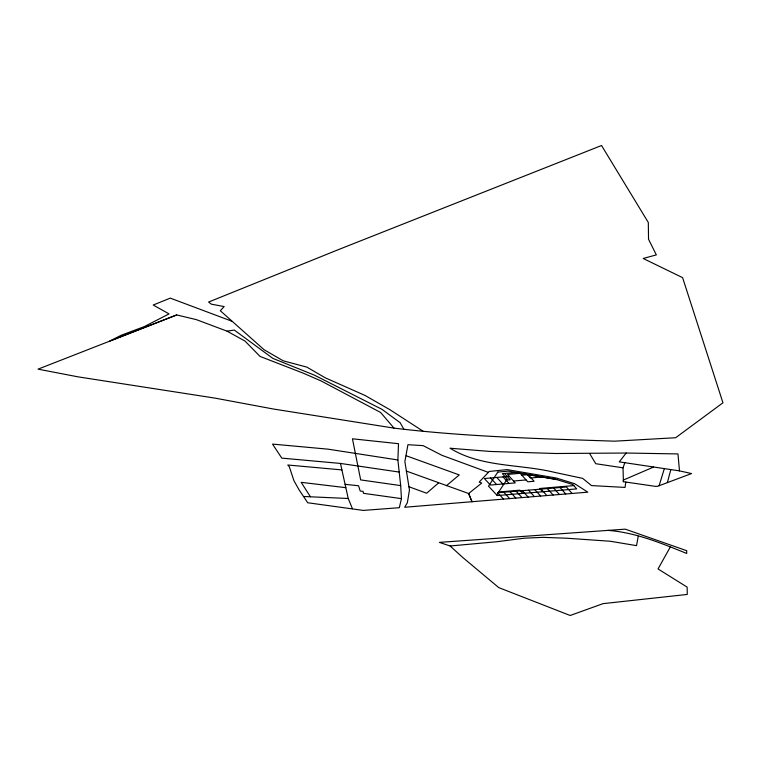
<?xml version="1.0" encoding="UTF-8"?>
<svg xmlns="http://www.w3.org/2000/svg" width="761" height="761" viewBox="0 0 761 761"><rect width="100%" height="100%" fill="white"/><g stroke="black" fill="none" stroke-linecap="round" stroke-linejoin="round"><path stroke-width="1.14" d="M400.686 485.604L397.879 459.967L398.507 443.701L352.448 438.802L360.666 479.906L400.686 485.604L401.437 498.636L399.335 507.701L363.32 510.412L307.729 502.755L299.168 489.998L293.917 480.657L289.332 466.797L287.763 465L341.898 469.908M625.818 482.084L625.038 487.421L591.478 485.575L582.65 478.374L554.655 472.391C519.934 463.849 481.504 467.654 450.046 448.219L490.246 451.454L555.949 453.508L626.179 453.033L677.965 453.927L679.497 470.878L691.559 473.561L657.751 486.231L655.706 486.403L623.392 481.703L623.031 467.825L624.819 462.698L679.497 470.878M406.345 471.059L468.633 493.518L481.732 483.064L479.183 482.113L489.228 471.449L507.13 469.604L556.224 478.022L574.631 483.701L587.834 492.167L404.681 507.264L407.354 502.726L409.466 489.932L404.871 461.566L407.934 444.7L423.116 445.632L441.951 455.325L488.353 472.381M638.251 536.229L636.529 545.637L610.208 541.242L566.612 538.217L542.926 537.352L524.348 538.189L496.809 541.746L450.132 545.989L439.373 542.374L625.266 529.161L686.707 550.698L686.698 553.447C661.29 543.221 635.34 532.358 607.782 530.388M667.378 482.626L670.793 469.651M659.131 485.718L664.324 468.652M670.346 546.902L658.027 568.943L687.135 587.121L687.269 594.436L603.045 603.644L570.179 615.487L498.731 587.597L462.365 557.138L450.132 545.989M496.743 494.954L507.245 479.002L502.365 473.656L515.378 472.486L556.738 479.582M626.179 453.033L619.245 461.898L624.819 462.698M438.545 482.931L426.655 493.233L408.781 486.688M446.412 485.727L459.254 474.921L406.193 455.753M653.566 467.054L623.354 480.067L623.392 481.703M394.017 428.12L380.595 412.462L321.209 380.995L303.449 373.251L260.034 356.405L244.985 341.052L227.054 331.159L196.414 319.649L176.704 314.94L38.05 369.152L78.117 376.866L214.954 398.108L273.266 408.99L394.017 428.12C467.216 436.966 540.995 438.65 614.612 441.18L675.644 437.737L722.95 402.797L682.607 277.651L643.178 258.483L656.334 254.897L648.534 239.239L648.315 222.478L601.542 145.513L338.303 249.675L208.59 302.05L211.368 304.172L224.181 306.569L220.31 310.735L264.077 349.718L283.187 360.8L306.892 367.135L325.166 377.77L365.128 395.501L390.032 409.779L422.935 431.116M176.704 314.94L109.489 341.194L121.265 335.24L144.409 326.545L169.047 313.893L153.199 305.028L170.293 298.122L231.848 321.209M227.054 331.159L234.293 330.065L272.923 358.421L314.226 375.068L381.965 409.332L400.134 422.697L403.92 429.29M509.271 476.329L484.357 478.545L490.445 485.052L515.254 482.902L507.549 474.436L520.153 473.304L527.792 481.808L534.098 481.266L528.201 474.645L521.865 475.206M506.493 480.105L510.25 479.772L504.495 473.466M541.708 477.004L530.379 478.003L527.278 474.531M513.551 481.028L526.108 479.934M498.788 491.948L519.744 490.179L522.702 493.413M573.832 485.604L539.739 488.486L542.65 491.749M303.696 496.495L348.224 498.493L352.438 508.719M399.42 472.105L340.471 463.439L281.789 458.122L272.533 444.091L328.048 449.171L397.879 459.967M345.094 484.329L358.564 485.765L360.219 491.064L363.064 491.368L363.473 493.328L401.437 498.636M345.827 487.677L301.166 482.331L310.431 496.8M623.031 467.825L595.739 463.706L589.708 453.642M503.582 499.111L497.646 492.767L566.412 486.964L572.053 493.461M490.55 477.994L496.61 484.519M503.792 492.243L509.689 498.607M496.771 477.442L502.802 483.977M509.946 491.73L515.825 498.103M503.011 476.89L509.014 483.444M516.129 491.206L521.989 497.589M522.341 490.683L528.163 497.085M528.562 490.16L534.365 496.572M534.812 489.627L540.595 496.058M541.09 489.095L546.836 495.544M547.387 488.572L553.104 495.031M553.704 488.029L559.402 494.507M560.048 487.497L565.718 493.984M472.01 501.708L468.633 493.518L471.991 501.708M340.471 463.439L348.224 498.493M497.827 472.077L488.495 486.155L497.285 495.544L576.676 488.904L572.966 484.586L555.54 479.221L508.377 471.126L497.827 472.077"/></g></svg>
